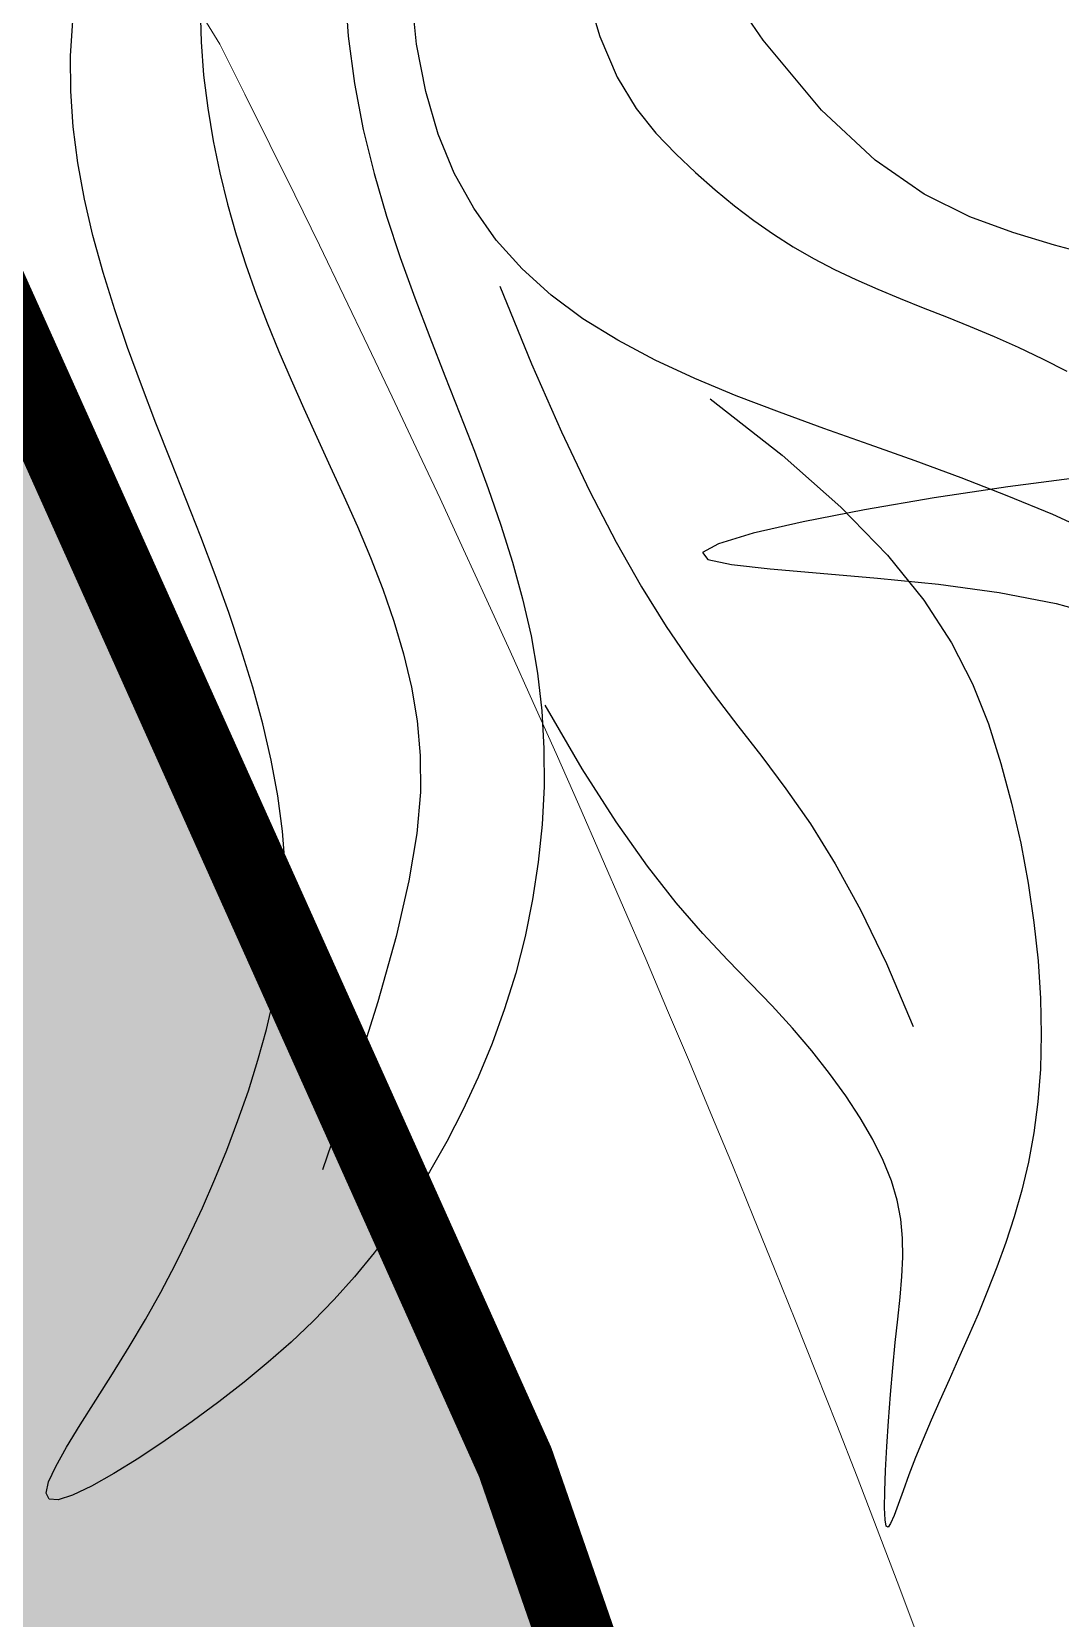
# Model space of a CAD drawing. Header units: millimetres. Extents: x -1030105 to 906887, y -616134 to 1220667.
# Drawn here: x -104047 to -103387, y 539505 to 540522 of the extents above; entities that cross this region are included whole.
import ezdxf

# ---------------------------------------------------------------- set-up
doc = ezdxf.new("R2010")
doc.units = ezdxf.units.MM
doc.header["$MEASUREMENT"] = 0
doc.linetypes.add('DASHED', pattern=[0.75, 0.5, -0.25])
doc.layers.add('A-Furniture', color=143, linetype='Continuous')
doc.layers.add('A-Tree', color=98, linetype='Continuous')
doc.layers.add('A-Wall', color=6, linetype='Continuous', lineweight=9)

# ---------------------------------------------------------------- blocks, each defined once
blk = doc.blocks.new('FUR')
at = {"layer": 'A-Furniture'}
blk.add_spline([(-46363.2046159654, 38182.85801342491), (-48352.45049999998, 38723.47072861483), (-50738.45049999998, 38177.97072861483), (-51361.95049999998, 36516.97072861483), (-50932.45049999998, 34079.47072861483), (-50064.45049999998, 32040.47072861483), (-50421.45049999998, 30984.47072861483), (-51847.95049999998, 29642.97072861483), (-52520.45049999998, 28301.97072861483), (-51538.45049999998, 26725.97072861483), (-50124.45049999998, 25889.47072861483), (-50094.95049999998, 24970.97072861483), (-52639.45049999998, 24598.97072861483), (-55764.95049999998, 24190.97072861483), (-58101.45049999998, 22242.47072861483), (-58906.45049999998, 18981.47072861483), (-56698.45049999998, 16186.47072861483), (-53354.95049999998, 16334.47072861483), (-51777.45049999998, 19442.47072861483), (-50750.45049999998, 19799.47072861483), (-49707.95049999998, 18980.47072861483), (-48063.95049999998, 17525.97072861483), (-44521.95049999998, 19754.47072861483), (-45333.45049999998, 23058.97072861483), (-45063.45049999998, 25559.47072861483), (-44006.95049999998, 26674.97072861483), (-42619.95049999998, 29779.47072861483), (-44288.45049999998, 31022.47072861483), (-44768.45049999998, 31763.97072861483), (-44666.95049999998, 32855.97072861483), (-43949.45049999998, 34829.47072861483), (-44667.45049999998, 36917.97072861483), (-46363.20461596519, 38182.85801342502)], degree=3, dxfattribs=at)
blk = doc.blocks.new('CAY8')
at = {"color": 0, "linetype": 'ByBlock'}
for p, q in [((46.14725185934549, -53.17811501188226), (40.56058794114688, -60.8290954460299)), ((40.56058794114688, -60.8290954460299), (34.36390134868452, -68.56761051998728)), ((34.36390134868452, -68.56761051998728), (27.37129981347425, -76.41426916234741)), ((63.6914122912367, -72.9261285219236), (68.37086381934387, -68.78853453597367)), ((59.19027523892328, -77.10436359778942), (63.6914122912367, -72.9261285219236)), ((92.18567337413879, -74.41551513680133), (87.98537682665665, -91.0669761398367)), ((105.7731077955923, -76.10396236775523), (97.68534763129901, -83.85185759884007)), ((27.37129981347425, -76.41426916234741), (18.71588817516931, -84.22201607822171)), ((54.87944458081074, -81.32584496646996), (59.19027523892328, -77.10436359778942)), ((50.73128682826973, -85.56608369602873), (54.87944458081074, -81.32584496646996)), ((116.8493809051379, -90.55843436843679), (124.1018790311155, -81.0733851445093)), ((18.71588817516931, -84.22201607822171), (7.360520549949797, -91.80187991478851)), ((46.70826214310546, -89.79381732149159), (50.73128682826973, -85.56608369602873)), ((97.68534763129901, -83.85185759884007), (89.82282705861326, -91.91863054490932)), ((42.77283068633733, -93.97778337880118), (46.70826214310546, -89.79381732149159)), ((109.7188874121075, -101.7702168933156), (116.8493809051379, -90.55843436843679)), ((7.360520549949797, -91.80187991478851), (-7.731948945676777, -98.96488932151806)), ((38.88745261852637, -98.0867194024595), (42.77283068633733, -93.97778337880118)), ((89.82282705861326, -91.91863054490932), (82.16051953576425, -100.1979886347162)), ((87.98537682665665, -91.0669761398367), (84.13545258356498, -107.6809219785773)), ((-7.731948945676777, -98.96488932151806), (-27.59866619572676, -105.5220729464399)), ((35.0145881010194, -102.0893629281472), (38.88745261852637, -98.0867194024595)), ((82.16051953576425, -100.1979886347162), (74.67339851999895, -108.5836392962283)), ((31.11669729522873, -105.9544514910212), (35.0145881010194, -102.0893629281472)), ((102.851173146666, -114.026167664224), (109.7188874121075, -101.7702168933156)), ((-27.59866619572676, -105.5220729464399), (-53.27677708362717, -111.2844594373873)), ((27.15624036132249, -109.6507226264348), (31.11669729522873, -105.9544514910212)), ((74.67339851999895, -108.5836392962283), (67.33330911952544, -116.9703320374592)), ((84.13545258356498, -107.6809219785773), (80.81108679597855, -123.4382746179599)), ((23.09672021046026, -113.1552505281197), (27.15624036132249, -109.6507226264348)), ((18.90581075030241, -116.4784560274475), (23.09672021046026, -113.1552505281197)), ((96.40891096474843, -126.4696935920128), (102.851173146666, -114.026167664224)), ((116.4375642523974, -116.1663543194718), (126.9038940549381, -115.1487590352244)), ((126.9038940549381, -115.1487590352244), (136.732045732324, -115.1253120976817)), ((136.732045732324, -115.1253120976817), (146.2160817543499, -115.7865146375461)), ((146.2160817543499, -115.7865146375461), (155.5906264314708, -116.8708036248117)), ((10.00469052950393, -122.6559297782278), (14.55222863753625, -119.639096614299)), ((14.55222863753625, -119.639096614299), (18.90581075030241, -116.4784560274475)), ((67.33330911952544, -116.9703320374592), (60.09958304462816, -125.256984685233)), ((92.41412039581519, -122.4219854051389), (105.0389938556928, -118.4875968199831)), ((105.0389938556928, -118.4875968199831), (116.4375642523974, -116.1663543194718)), ((155.5906264314708, -116.8708036248117), (164.8525514397279, -118.3083593808751)), ((164.8525514397279, -118.3083593808751), (173.939290295757, -120.0772980666206)), ((5.231913083744075, -125.5477130095078), (10.00469052950393, -122.6559297782278)), ((78.26888140303527, -128.2790189441057), (92.41412039581519, -122.4219854051389)), ((173.939290295757, -120.0772980666206), (182.7882765169797, -122.1557358425398)), ((182.7882765169797, -122.1557358425398), (191.3369436209487, -124.5217888687312)), ((0.2026129564201256, -128.3332037980854), (5.231913083744075, -125.5477130095078)), ((60.09958304462816, -125.256984685233), (52.92842365517754, -133.3435571456339)), ((80.81108679597855, -123.4382746179599), (78.18746561605985, -137.5199560217425)), ((90.55477372163477, -138.2442015877295), (96.40891096474843, -126.4696935920128)), ((191.3369436209487, -124.5217888687312), (199.5227251242995, -127.1535733061446)), ((-5.114493194994793, -131.0311596337106), (0.2026129564201256, -128.3332037980854)), ((62.30921440788552, -136.3681963060499), (78.26888140303527, -128.2790189441057)), ((199.5227251242995, -127.1535733061446), (207.2830545445195, -130.0292053152061)), ((207.2830545445195, -130.0292053152061), (214.5553653985717, -133.1268010559488)), ((-16.81588583500525, -136.1782886329584), (-10.75068871302756, -133.6603380060678)), ((-10.75068871302756, -133.6603380060678), (-5.114493194994793, -131.0311596337106)), ((52.92842365517754, -133.3435571456339), (45.77603431215721, -141.1300093257287)), ((214.5553653985717, -133.1268010559488), (221.295861148481, -136.4239556645243)), ((-23.73451237424706, -138.2977301426199), (-16.81588583500525, -136.1782886329584)), ((44.24105694181526, -146.9990163601378), (62.30921440788552, -136.3681963060499)), ((78.18746561605985, -137.5199560217425), (76.43977519564396, -149.1068881546653)), ((221.295861148481, -136.4239556645243), (227.5358250360605, -139.8961801791356)), ((-54.6415355702029, -138.7801085232622), (-42.14428053444681, -139.9471292321377)), ((-42.14428053444681, -139.9471292321377), (-32.00962503828305, -139.6701733905556)), ((-32.00962503828305, -139.6701733905556), (-23.73451237424706, -138.2977301426199)), ((45.77603431215721, -141.1300093257287), (38.59861837596145, -148.5163011315362)), ((85.4514342721468, -148.4930985617666), (90.55477372163477, -138.2442015877295)), ((227.5358250360605, -139.8961801791356), (233.3253102470062, -143.5184646133839)), ((233.3253102470062, -143.5184646133839), (238.7143699678654, -147.2657989798226)), ((38.59861837596145, -148.5163011315362), (31.35237920698455, -155.4023924696648)), ((81.26156547235041, -156.3597914253023), (85.4514342721468, -148.4930985617666)), ((238.7143699678654, -147.2657989798226), (243.75305738512, -151.1131732928388)), ((76.43977519564396, -149.1068881546653), (75.74320168656595, -157.3799929800934)), ((243.75305738512, -151.1131732928388), (248.4914256846623, -155.0355775654443)), ((31.35237920698455, -155.4023924696648), (23.99352016614466, -161.6882432462644)), ((248.4914256846623, -155.0355775654443), (252.9795280529088, -159.0080018111094)), ((75.74320168656595, -157.3799929800934), (76.27293124144671, -161.5201924634221)), ((78.14784017660895, -160.9876870891221), (81.26156547235041, -156.3597914253023)), ((143.0460466244058, -161.4047862953503), (153.5963197916226, -159.4727615560314)), ((153.5963197916226, -159.4727615560314), (165.5074139600929, -157.9534022574426)), ((165.5074139600929, -157.9534022574426), (179.1265731094627, -156.959253560859)), ((179.1265731094627, -156.959253560859), (194.8010412199674, -156.6028606262462)), ((252.9795280529088, -159.0080018111094), (257.2674176760793, -163.0054360432387)), ((23.99352016614466, -161.6882432462644), (16.47824461390155, -167.2738133682051)), ((76.27293124144671, -161.5201924634221), (78.14784017660895, -160.9876870891221)), ((133.5093504791894, -163.6369313154992), (143.0460466244058, -161.4047862953503)), ((257.2674176760793, -163.0054360432387), (261.3978483173214, -167.0018281834691)), ((116.0877133358463, -168.5514015560675), (124.6389873761964, -166.0566514559887)), ((124.6389873761964, -166.0566514559887), (133.5093504791894, -163.6369313154992)), ((16.47824461390155, -167.2738133682051), (8.760148999217563, -172.0684415142441)), ((107.5082843779692, -171.0086364549843), (116.0877133358463, -168.5514015560675)), ((261.3978483173214, -167.0018281834691), (265.3843760482141, -170.9669577852528)), ((8.760148999217563, -172.0684415142441), (0.7824021252617968, -176.0189814538298)), ((88.97609257027398, -175.4604202495448), (98.56596987055127, -173.328316022742)), ((98.56596987055127, -173.328316022742), (107.5082843779692, -171.0086364549843)), ((265.3843760482141, -170.9669577852528), (269.2332575170021, -174.8695623102085)), ((-55.86528960042597, -179.5453911048517), (-67.23315109000214, -176.3684170502875)), ((0.7824021252617968, -176.0189814538298), (-7.514434115311815, -179.0816657288869)), ((66.76499400793728, -179.0118427601901), (78.4664885814509, -177.3674341555652)), ((78.4664885814509, -177.3674341555652), (88.97609257027398, -175.4604202495448)), ((203.8439835382833, -176.7442659313074), (197.7140323831209, -178.3157287300182)), ((209.7612086518802, -175.5229433864206), (203.8439835382833, -176.7442659313074)), ((215.418782861454, -174.6767711556222), (209.7612086518802, -175.5229433864206)), ((220.7697813054638, -174.2307592990455), (215.418782861454, -174.6767711556222)), ((225.7672791215173, -174.2099178768894), (220.7697813054638, -174.2307592990455)), ((230.3898994274514, -174.6288360909366), (225.7672791215173, -174.2099178768894)), ((234.7184572647693, -175.4604197093049), (230.3898994274514, -174.6288360909366)), ((238.8593156533043, -176.6671536417616), (234.7184572647693, -175.4604197093049)), ((242.9188376139373, -178.211522797943), (238.8593156533043, -176.6671536417616)), ((269.2332575170021, -174.8695623102085), (272.9507493716683, -178.6783792198894)), ((-45.08143490609473, -181.5784970227814), (-55.86528960042597, -179.5453911048517)), ((-16.18979783083159, -181.2127268810782), (-25.30312712956038, -182.3683974531141)), ((-7.514434115311815, -179.0816657288869), (-16.18979783083159, -181.2127268810782)), ((21.78752782337142, -181.9942869718707), (38.69767752481312, -181.3627841485632)), ((38.69767752481312, -181.3627841485632), (53.59944495457057, -180.3561310844434)), ((53.59944495457057, -180.3561310844434), (66.76499400793728, -179.0118427601901)), ((191.4182800483923, -180.2123217219614), (185.0036513964897, -182.409034847331)), ((197.7140323831209, -178.3157287300182), (191.4182800483923, -180.2123217219614)), ((247.0033861678112, -180.0560120871578), (242.9188376139373, -178.211522797943)), ((251.2193243358724, -182.1631064195008), (247.0033861678112, -180.0560120871578)), ((272.9507493716683, -178.6783792198894), (276.5431082608502, -182.3621459755868)), ((-34.91386011838586, -182.504909986199), (-45.08143490609473, -181.5784970227814)), ((-25.30312712956038, -182.3683974531141), (-34.91386011838586, -182.504909986199)), ((2.596831954231675, -182.2131245753899), (21.78752782337142, -181.9942869718707)), ((178.5170712893469, -184.8808580459936), (171.9387270072057, -187.5954867054807)), ((185.0036513964897, -182.409034847331), (178.5170712893469, -184.8808580459936)), ((255.6730151386746, -184.4952907043462), (251.2193243358724, -182.1631064195008)), ((260.4708215968367, -187.0150498516577), (255.6730151386746, -184.4952907043462)), ((276.5431082608502, -182.3621459755868), (280.0165908324652, -185.889600039116)), ((171.9387270072057, -187.5954867054807), (164.9818555041948, -190.491438006733)), ((265.6669679956922, -189.6744479554163), (260.4708215968367, -187.0150498516577)), ((280.0165908324652, -185.889600039116), (283.3774537347581, -189.2294788722265)), ((-74.08336363227681, -189.9910030413648), (-63.33989874920917, -193.4176079806475)), ((164.9818555041948, -190.491438006733), (157.292956151703, -193.499934579273)), ((271.1071236775333, -192.383865848029), (265.6669679956922, -189.6744479554163)), ((283.3774537347581, -189.2294788722265), (286.6319536168903, -192.3505199360134)), ((-63.33989874920917, -193.4176079806475), (-52.71558858613389, -196.0592909230163)), ((157.292956151703, -193.499934579273), (148.5185283224291, -196.5521990518373)), ((276.5848192492358, -195.043263546575), (271.1071236775333, -192.383865848029)), ((281.893585317348, -197.5526010681333), (276.5848192492358, -195.043263546575)), ((286.6319536168903, -192.3505199360134), (289.7623633073836, -195.218334453004)), ((289.7623633073836, -195.218334453004), (292.6550203635288, -197.7860286895575)), ((-52.71558858613389, -196.0592909230163), (-42.26333630129193, -198.0444609446185)), ((-42.26333630129193, -198.0444609446185), (-31.98001362186733, -199.4669056055263)), ((-31.98001362186733, -199.4669056055263), (-21.86249227425833, -200.4204124664666)), ((148.5185283224291, -196.5521990518373), (138.3050713880239, -199.5794540536208)), ((286.8269524882217, -199.8118384293248), (281.893585317348, -197.5526010681333)), ((292.6550203635288, -197.7860286895575), (295.172278522894, -200.0035826722869)), ((-21.86249227425833, -200.4204124664666), (-11.90764398447027, -200.9987690869875)), ((-11.90764398447027, -200.9987690869875), (-2.112340480145576, -201.2957630271612)), ((-2.112340480145576, -201.2957630271612), (7.526546512710411, -201.4051818473872)), ((7.526546512710411, -201.4051818473872), (17.01214526737203, -201.4208131071482)), ((17.01214526737203, -201.4208131071482), (26.3481054702952, -201.4312339471635)), ((26.3481054702952, -201.4312339471635), (35.54016245791172, -201.5041798275324)), ((35.54016245791172, -201.5041798275324), (44.59457298055531, -201.7021757875609)), ((44.59457298055531, -201.7021757875609), (53.51759378744646, -202.08774686793)), ((53.51759378744646, -202.08774686793), (62.31548162891886, -202.7234181082731)), ((62.31548162891886, -202.7234181082731), (70.99449325425849, -203.6717145489438)), ((126.2990847209239, -202.512922213622), (112.1470676923218, -205.283826160643)), ((138.3050713880239, -199.5794540536208), (126.2990847209239, -202.512922213622)), ((291.17845136906, -201.7209356470976), (286.8269524882217, -199.8118384293248)), ((294.7416125660839, -203.1798527386618), (291.17845136906, -201.7209356470976)), ((295.172278522894, -200.0035826722869), (297.176491522916, -201.8209764281328)), ((297.176491522916, -201.8209764281328), (298.5300131012282, -203.1881899840355)), ((70.99449325425849, -203.6717145489438), (79.56088541379904, -204.9951612300338)), ((79.56088541379904, -204.9951612300338), (88.02091485676101, -206.7562831915038)), ((88.02091485676101, -206.7562831915038), (96.37562443445677, -209.0030163026368)), ((112.1470676923218, -205.283826160643), (95.49551967498155, -207.8233885242062)), ((297.3099666859725, -204.0885497209656), (294.7416125660839, -203.1798527386618)), ((298.7343969452213, -204.3719966037079), (297.3099666859725, -204.0885497209656)), ((298.5300131012282, -203.1881899840355), (299.0951969961843, -204.0552033669355)), ((299.0951969961843, -204.0552033669355), (298.7343969452213, -204.3719966037079)), ((96.37562443445677, -209.0030163026368), (104.6052014014585, -211.7249397471878)), ((104.6052014014585, -211.7249397471878), (112.6846191144305, -214.8970435390202)), ((112.6846191144305, -214.8970435390202), (120.5888509292508, -218.4943176916695)), ((120.5888509292508, -218.4943176916695), (128.2928702020599, -222.4917522185406)), ((-81.80170366987113, -222.5657442393986), (-74.53929917553432, -225.18866926179)), ((128.2928702020599, -222.4917522185406), (135.7716502886051, -226.8643371331036)), ((-74.53929917553432, -225.18866926179), (-67.20807155004695, -227.4489492583944)), ((-67.20807155004695, -227.4489492583944), (-59.83617571080504, -229.3653416820289)), ((135.7716502886051, -226.8643371331036), (143.0001645456814, -231.5870624488289)), ((-59.83617571080504, -229.3653416820289), (-52.45176657494267, -230.9566039857073)), ((-52.45176657494267, -230.9566039857073), (-45.08299905965941, -232.2414936224432)), ((143.0001645456814, -231.5870624488289), (149.9533863285778, -236.6349181787937)), ((-45.08299905965941, -232.2414936224432), (-37.75802808280969, -233.2387680457086)), ((-37.75802808280969, -233.2387680457086), (-30.50500856074177, -233.9671847082554)), ((-30.50500856074177, -233.9671847082554), (-23.34218906023852, -234.4475852502346)), ((-23.34218906023852, -234.4475852502346), (-16.24819274124275, -234.7091480602157)), ((-16.24819274124275, -234.7091480602157), (-9.191736413542458, -234.783135712989)), ((-9.191736413542458, -234.783135712989), (-2.141536886401809, -234.7008107841302)), ((-2.141536886401809, -234.7008107841302), (4.933689030522146, -234.4934358490191)), ((4.933689030522146, -234.4934358490191), (12.06522452875106, -234.1922734823802)), ((12.06522452875106, -234.1922734823802), (19.28435279816949, -233.8285862599205)), ((19.28435279816949, -233.8285862599205), (26.62235702997168, -233.4336367568885)), ((26.62235702997168, -233.4336367568885), (34.10009269241891, -233.0454610758734)), ((34.10009269241891, -233.0454610758734), (41.69670436806518, -232.7291894287609)), ((41.69670436806518, -232.7291894287609), (49.380908916728, -232.5567255537298)), ((49.380908916728, -232.5567255537298), (57.12142319815939, -232.5999731905304)), ((57.12142319815939, -232.5999731905304), (64.8869640731591, -232.930836077996)), ((64.8869640731591, -232.930836077996), (72.6462484009553, -233.6212179550257)), ((72.6462484009553, -233.6212179550257), (80.36799304202032, -234.7430225601256)), ((80.36799304202032, -234.7430225601256), (88.02091485676101, -236.3681536329805)), ((88.02091485676101, -236.3681536329805), (95.63733993699316, -238.6039457755087)), ((95.63733993699316, -238.6039457755087), (103.5040313038353, -241.6994570438019)), ((149.9533863285778, -236.6349181787937), (156.6083745520609, -241.9797680675165)), ((103.5040313038353, -241.6994570438019), (111.9713612101423, -245.939176357364)), ((156.6083745520609, -241.9797680675165), (162.9505303616697, -247.5809707781427)), ((111.9713612101423, -245.939176357364), (121.3897019096203, -251.6075926352405)), ((162.9505303616697, -247.5809707781427), (168.9673404604564, -253.3947587066341)), ((-82.51026915557122, -254.1169279278674), (-89.75338225807172, -250.7041029385055)), ((121.3897019096203, -251.6075926352405), (132.1094256544038, -258.9891947965425)), ((168.9673404604564, -253.3947587066341), (174.646291551735, -259.3773642463984)), ((-74.99186362957516, -257.0420574059808), (-82.51026915557122, -254.1169279278674)), ((-67.21067902791219, -259.5107539848304), (-74.99186362957516, -257.0420574059808)), ((-59.17922869827999, -261.5542802762702), (-67.21067902791219, -259.5107539848304)), ((132.1094256544038, -258.9891947965425), (144.480904698461, -268.3684717614942)), ((174.646291551735, -259.3773642463984), (179.9748703394089, -265.4850197928736)), ((-50.910025987263, -263.2038988930053), (-59.17922869827999, -261.5542802762702)), ((-42.41558424301729, -264.4908724468896), (-50.910025987263, -263.2038988930053)), ((-33.70841681199636, -265.446463549908), (-42.41558424301729, -264.4908724468896)), ((-24.80520811560382, -266.1061031210684), (-33.70841681199636, -265.446463549908)), ((-15.73932686849548, -266.5218953043277), (-24.80520811560382, -266.1061031210684)), ((-6.548312858443751, -266.7501125522376), (-15.73932686849548, -266.5218953043277)), ((2.730294126124136, -266.8470273151233), (-6.548312858443751, -266.7501125522376)), ((12.05895429710836, -266.8689120448162), (2.730294126124136, -266.8470273151233)), ((21.40012786575426, -266.8720391924926), (12.05895429710836, -266.8689120448162)), ((30.71627504422395, -266.9126812095255), (21.40012786575426, -266.8720391924926)), ((39.96985604467955, -267.0471105474844), (30.71627504422395, -266.9126812095255)), ((49.12437382765529, -267.3284734300451), (39.96985604467955, -267.0471105474844)), ((58.1475023521507, -267.7974111751373), (49.12437382765529, -267.3284734300451)), ((67.0079583255374, -268.4914388730595), (58.1475023521507, -267.7974111751373)), ((144.480904698461, -268.3684717614942), (158.8545112940574, -280.0299124484864)), ((179.9748703394089, -265.4850197928736), (184.9405635263993, -271.6739577403187)), ((75.67445845630027, -269.4480716137823), (67.0079583255374, -268.4914388730595)), ((84.11571945154901, -270.7048244879315), (75.67445845630027, -269.4480716137823)), ((92.30045801944107, -272.2992125858054), (84.11571945154901, -270.7048244879315)), ((184.9405635263993, -271.6739577403187), (189.5308578166096, -277.9004104833857)), ((100.1973908680684, -274.2687509973093), (92.30045801944107, -272.2992125858054)), ((107.7752347048681, -276.6509548135273), (100.1973908680684, -274.2687509973093)), ((115.012091218452, -279.4697920142189), (107.7752347048681, -276.6509548135273)), ((189.5308578166096, -277.9004104833857), (193.7332399130264, -284.1206104171197)), ((121.9236020216067, -282.6950421409838), (115.012091218452, -279.4697920142189)), ((128.5347937070492, -286.2829376254067), (121.9236020216067, -282.6950421409838)), ((158.8545112940574, -280.0299124484864), (175.580617695161, -294.2580057777432)), ((134.8706928684132, -290.1897108989415), (128.5347937070492, -286.2829376254067)), ((193.7332399130264, -284.1206104171197), (197.543538717453, -290.3053791371694)), ((140.9563260979576, -294.3715943929765), (134.8706928684132, -290.1897108989415)), ((197.543538717453, -290.3053791371694), (200.990951921196, -296.4838950474932)), ((146.8167199897744, -298.7848205387691), (140.9563260979576, -294.3715943929765)), ((200.990951921196, -296.4838950474932), (204.1130194145098, -302.6999257534389)), ((152.4769011361877, -303.3856217676421), (146.8167199897744, -298.7848205387691)), ((157.961896130766, -308.1302305115732), (152.4769011361877, -303.3856217676421)), ((204.1130194145098, -302.6999257534389), (206.9472810867319, -308.9972388603546)), ((163.2936032423986, -312.983215882201), (157.961896130766, -308.1302305115732)), ((206.9472810867319, -308.9972388603546), (209.5312768271997, -315.4196019740466)), ((168.4814074436163, -317.9424937139975), (163.2936032423986, -312.983215882201)), ((209.5312768271997, -315.4196019740466), (211.9025465264294, -322.010782699339)), ((173.5315653824018, -323.0143165224708), (168.4814074436163, -317.9424937139975)), ((211.9025465264294, -322.010782699339), (214.0986300738896, -328.8145486416452)), ((178.4503337074584, -328.2049368221469), (173.5315653824018, -323.0143165224708)), ((183.2439690670308, -333.5206071282064), (178.4503337074584, -328.2049368221469)), ((214.0986300738896, -328.8145486416452), (216.1570673589176, -335.8746674067716)), ((187.9187281089708, -338.967579955568), (183.2439690670308, -333.5206071282064)), ((216.1570673589176, -335.8746674067716), (218.0966283267062, -343.1828023815233)), ((192.480867482047, -344.5521078198053), (187.9187281089708, -338.967579955568)), ((196.9366438341767, -350.2804432355097), (192.480867482047, -344.5521078198053)), ((218.0966283267062, -343.1828023815233), (219.8610031423323, -350.5222000789272)), ((201.2787577422878, -356.1161132718607), (196.9366438341767, -350.2804432355097)), ((219.8610031423323, -350.5222000789272), (221.375112026597, -357.6240027934018)), ((205.4456854986947, -361.8517432147546), (201.2787577422878, -356.1161132718607)), ((221.375112026597, -357.6240027934018), (222.563875200367, -364.2193528197586)), ((209.3623473236748, -367.2372329042828), (205.4456854986947, -361.8517432147546)), ((222.563875200367, -364.2193528197586), (223.3522128841814, -370.039392452547)), ((212.9536634382257, -372.0224821794891), (209.3623473236748, -367.2372329042828)), ((223.3522128841814, -370.039392452547), (223.6650452984486, -374.8152639865784)), ((216.1445540622972, -375.957390880596), (212.9536634382257, -372.0224821794891)), ((218.8599394169523, -378.7918588470402), (216.1445540622972, -375.957390880596)), ((223.6650452984486, -374.8152639865784), (223.4272926637077, -378.278109716337)), ((221.0247397229268, -380.2757859189787), (218.8599394169523, -378.7918588470402)), ((222.563875200367, -380.1590719363721), (221.0247397229268, -380.2757859189787)), ((223.4272926637077, -378.278109716337), (222.563875200367, -380.1590719363721))]:
    blk.add_line(p, q, dxfattribs=at)
blk = doc.blocks.new('CÂY')
at = {"layer": 'A-Tree', "color": 8, "ltscale": 10, "xscale": 2.803183510899544, "yscale": 2.803183510899544, "zscale": 2.803183510899544, "rotation": 291.5900284977349}
blk.add_blockref('CAY8', (-14080.81903366841, 31442.20638796233), dxfattribs=at)
blk = doc.blocks.new('BỐ TRÍ LAY OUT')
at = {"layer": 'A-Furniture', "color": 3}
for name, p in [('CÂY', (4286.75486311756, 4469.288343299762)), ('FUR', (48783.7433631176, 18654.71482977469))]:
    blk.add_blockref(name, p, dxfattribs=at)
blk = doc.blocks.new('TƯỜNG KIẾN TRÚC')
at = {"color": 0}
blk.add_lwpolyline([(-59109.45050007258, -10951.41178502212, 0.3007712608834658), (-59433.48834112042, -20977.9515451272, -0.1109267746102993), (-58324.95049999893, -25392.9117849312, 0.2744959358900485), (-54764.67693125011, -30745.50201954215), (-54870.07724847212, -30916.70735113195, -0.2737434813125313), (-58524.82350961678, -25400.4982577007, 0.110781498324218), (-59608.28799956816, -21075.5089369925, -0.3003100924078351), (-59276.732707736, -10841.56509468262, 0.1203599662711941), (-56712.10026304639, -2725.501215154189, -0.428868107866043), (-44402.02985209874, 7806.991538148141), (-44422.95049881186, 7608.088214958785, 0.4288927192910423), (-56512.45050001712, -2737.411785252159, -0.1204783687929575)], format="xyb", close=True, dxfattribs=at)
blk = doc.blocks.new('KIẾN TRÚC')
h = blk.add_hatch(color=9)
h.dxf.hatch_style = 1
edge = h.paths.add_edge_path(flags=16)
edge.add_line((62281.95049999998, 27412.02927138517), (55232.82389649404, 27412.02927138505))
edge.add_arc((32545.50878812408, 30716.66293956665), 22926.72829924391, 284.53695158247865, 351.7125813344091, ccw=False)
edge.add_line((38300.21700792988, 8523.911784915952), (13217.51784992669, 8523.911784910597))
edge.add_arc((23753.10182550838, 24110.84943410289), 18813.58963585476, 227.7677182561868, 235.9442986410003, ccw=False)
edge.add_arc((7788.819823088517, 12733.3910908635), 4187.039666959467, 236.0590124962323, 322.4360737019827, ccw=False)
edge.add_arc((13873.5970987339, 18503.25729619298), 12505.26566685072, 190.8327360748526, 227.6605687844487, ccw=False)
edge.add_arc((25477.52443721271, 20792.18331255531), 24332.69085544715, 180.6832153365221, 190.991126688788, ccw=False)
edge.add_arc((3282.93561756362, 20557.21277457592), 2137.084471138149, 101.08076224722828, 181.479400931386, ccw=False)
edge.add_line((2872.204064266523, 22654.45611475036), (4986.06665855035, 23013.11448664329))
edge.add_arc((28039.69241930227, 24288.4119512235), 23088.87273861522, 153.2014320220877, 183.1663029992741, ccw=False)
edge.add_arc((10232.26976538847, 40544.64471371844), 6483.106001901682, 182.8401094538115, 244.3962742115525, ccw=False)
edge.add_arc((-6425.00274742386, 39970.86676714511), 10185.26120742048, 1.420812516492314, 26.70695635716553)
edge.add_arc((10590.58143904217, 49414.25633883046), 9292.69259551461, 144.7133172211654, 211.5754885360199, ccw=False)
edge.add_arc((-12326.15115191392, 64090.21360378864), 17935.64217367859, 328.7375359512051, 356.1899532233969)
edge.add_arc((16735.32676788772, 62308.59922571364), 11181.04393981935, 84.1243873636841, 176.9761863570094, ccw=False)
edge.add_arc((20708.98128665387, 99752.52490135818), 26473.21942281876, 263.8653720447036, 288.4869561324928)
edge.add_arc((35667.35201082098, 54479.70646712999), 21207.13938727637, 73.35106851793267, 108.03023985438841, ccw=False)
edge.add_arc((44765.46109434243, 84516.17499720305), 10177.42256554817, 252.7258710955127, 285.7130125077479)
edge.add_arc((49658.99676799333, 68415.98596348311), 6655.601145545619, 49.49953772748103, 108.7311152981473, ccw=False)
edge.add_arc((48035.04809900769, 66009.84854850778), 9545.540963997893, -2.328829575281418, 51.46764420018991, ccw=False)
edge.add_line((57572.70516659174, 65621.96975748474), (49483.50000000001, 65623.9117849106))
edge.add_line((49483.50000000001, 65623.9117849106), (62281.95049999965, 65623.9117849191))
edge.add_line((62281.95049999965, 65623.9117849191), (62281.95049999998, 27412.02927138517))
h.paths.add_polyline_path([(0, 77895.5), (64428.50000000001, 77895.5), (64428.50000000001, -0.577250000089407), (-1.792749999687658, 0.577250000089407)])
at = {"layer": 'A-Wall'}
blk.add_blockref('TƯỜNG KIẾN TRÚC', (62285.79396247002, 65615.61311326921), dxfattribs=at)

msp = doc.modelspace()

# ---------------------------------------------------------------- linework, layer by layer
at = {"color": 1, "linetype": 'DASHED', "ltscale": 1000, "const_width": 50}
msp.add_lwpolyline([(-95670.36382637039, 506057.7127576224, -0.1976179126471055), (-98776.4909959755, 504407.8530505756, -0.1933850795687879), (-101327.4665850348, 505136.2682151492, -0.1620892894414481), (-105187.3251048478, 512029.4862030041, -0.0450071005246337), (-105631.9365025142, 516378.5384931223, -0.3659412979444954), (-103906.2959357335, 518530.9561147504), (-101743.9030274843, 518897.8486090698, -0.1357393945070406), (-99338.88206733699, 530570.340333024, -0.2750178852905023), (-103021.3730096331, 536099.9135275302, 0.1107814983251507), (-104104.8374997806, 540424.9028483479, -0.3003100923854334), (-103773.2822078853, 550658.8466900261, 0.1203599662960986), (-101208.6497629923, 558774.9105705839, -0.4288681078624456), (-88898.57935298752, 569307.4033231586, 0.107847157214301), (-77675.15854412533, 570521.9329957211, -0.1524819869208155), (-65035.16077594279, 570674.3053047663, 0.1449358142641596), (-59256.79872041271, 570595.5800135372, -0.2643588036035894), (-52796.99522499467, 569353.4099046133, -0.2237263001650759), (-49205.79483340826, 561498.4697574847), (-44496.54950000049, 561500.4117849191), (-44496.54950000002, 523288.5292713851), (-51545.67610350606, 523288.5292713851, -0.3011393681377011), (-68478.28299209109, 504400.4117849106), (-93560.98215007345, 504400.4117849106, -0.03627546227429911), (-95670.36382637039, 506057.7127576224)], format="xyb", dxfattribs=at)

# ---------------------------------------------------------------- block references
at = {"color": 3}
for name, p in [('KIẾN TRÚC', (-106778.5, 495876.5)), ('BỐ TRÍ LAY OUT', (-93480.29286311776, 504642.1131132607))]:
    msp.add_blockref(name, p, dxfattribs=at)

doc.saveas('drawing.dxf')
